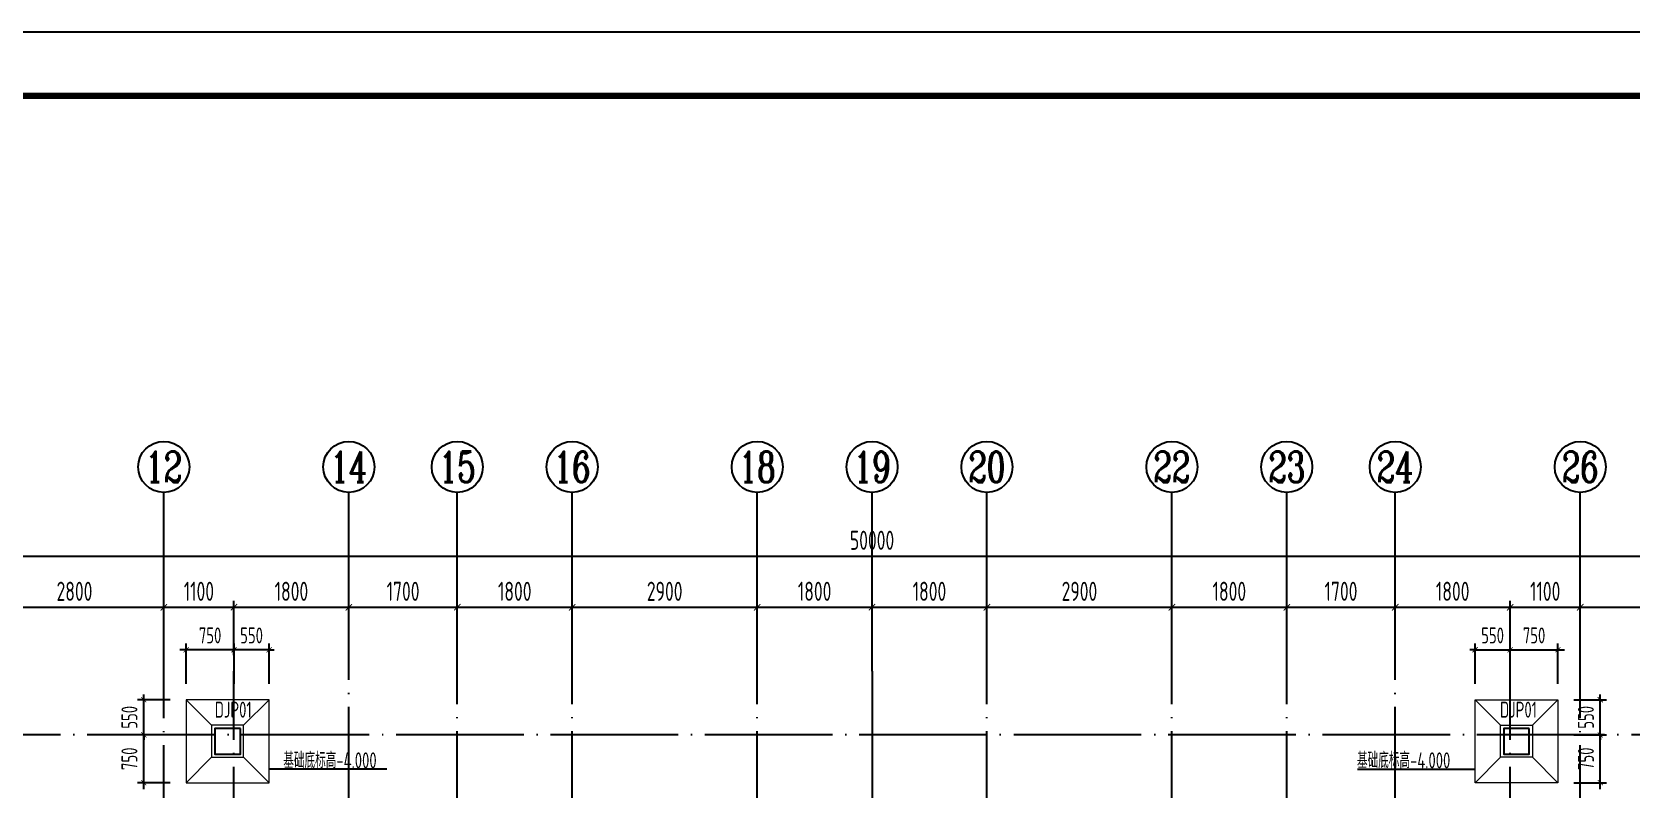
# Model space of a CAD drawing. Extents: x -668857 to 154266, y -275694 to 291306.
# Drawn here: x -414242 to -389166, y 214303 to 226182 of the extents above; entities that cross this region are included whole.
import ezdxf
from ezdxf.enums import TextEntityAlignment as Align

# ---------------------------------------------------------------- set-up
doc = ezdxf.new("R2010")
doc.units = 0
doc.header["$LTSCALE"] = 1000
doc.linetypes.add('DASH', pattern=[0.35, 0.25, -0.1])
doc.linetypes.add('DOTE', pattern=[2.42, 2, -0.2, 0.02, -0.2])
doc.layers.get('0').update_dxf_attribs({"linetype": 'CONTINUOUS'})
doc.layers.get('DEFPOINTS').update_dxf_attribs({"linetype": 'CONTINUOUS'})
for name, color, linetype in [('-TK', 7, 'CONTINUOUS'), ('A-AXIS', 1, 'CONTINUOUS'), ('A-DOTE', 10, 'DOTE'), ('AXIS_NUM', 7, 'CONTINUOUS'), ('DIM_ELEV', 3, 'CONTINUOUS'), ('S-J基础底板标注', 3, 'CONTINUOUS'), ('S-Q墙实线', 6, 'CONTINUOUS'), ('S-Q墙虚线', 6, 'DASH'), ('S-Y一般标注', 3, 'CONTINUOUS'), ('独立基础', 2, 'CONTINUOUS')]:
    doc.layers.add(name, color=color, linetype=linetype)
doc.layers.add('独基集中标注', color=7, linetype='CONTINUOUS', lineweight=18)
doc.styles.add('TSSD_Axis', font='complex.shx', dxfattribs={"width": 0.7, "bigfont": 'hztxt.shx'})
doc.styles.add('TSSD_DIMENSION', font='Tssdeng.shx', dxfattribs={"width": 0.7, "bigfont": 'tssdchn.shx'})
doc.styles.add('样式 1', font='yjkeng.shx', dxfattribs={"width": 0.7, "height": 250, "bigfont": 'yjkchn.shx'})
doc.dimstyles.new('TSSD_100_100', dxfattribs={"dimtxt": 300, "dimasz": 100, "dimexe": 100, "dimexo": 250, "dimgap": 100, "dimtad": 1, "dimdec": 0, "dimzin": 0, "dimdsep": 46, "dimtxsty": 'TSSD_DIMENSION', "dimblk": 'ARCHTICK', "dimcen": 0, "dimdle": 100, "dimclrt": 7, "dimadec": 0, "dimazin": 0, "dimtfac": 1, "dimtdec": 0, "dimtix": 1, "dimtmove": 2, "dimatfit": 3, "dimldrblk": 'ARCHTICK', "dimfxl": 0, "dimtolj": 1, "dimtzin": 0, "dimarcsym": 0})
doc.dimstyles.new('TSSD_100_100$0', dxfattribs={"dimtxt": 300, "dimasz": 80, "dimexe": 100, "dimexo": 250, "dimgap": 100, "dimtad": 1, "dimdec": 0, "dimzin": 0, "dimdsep": 46, "dimtxsty": 'TSSD_DIMENSION', "dimblk": 'ARCHTICK', "dimcen": 0, "dimdle": 100, "dimclrd": 3, "dimclre": 3, "dimclrt": 7, "dimadec": 0, "dimazin": 0, "dimtfac": 1, "dimtdec": 0, "dimtix": 1, "dimtmove": 2, "dimatfit": 3, "dimldrblk": 'ARCHTICK', "dimfxl": 0, "dimtolj": 1, "dimtzin": 0, "dimarcsym": 0})

# ---------------------------------------------------------------- blocks, each defined once
blk = doc.blocks.new('_ArchTick')
at = {"color": 0, "linetype": 'ByBlock', "const_width": 0.15}
blk.add_lwpolyline([(-0.5, -0.5), (0.5, 0.5)], dxfattribs=at)
blk = doc.blocks.new('*D802')
at = {"layer": 'DEFPOINTS', "color": 0}
for p in [(-412490, 215717), (-411826, 215717), (-411826, 215167)]:
    blk.add_point(p, dxfattribs=at)
at = {"layer": 'S-J基础底板标注', "color": 3, "lineweight": -2}
for p, q in [((-412076, 215717), (-412590, 215717)), ((-412490, 215717), (-412490, 215797)), ((-412490, 215167), (-412490, 215717)), ((-412076, 215167), (-412590, 215167)), ((-412490, 215167), (-412490, 215087))]:
    blk.add_line(p, q, dxfattribs=at)
at = {"layer": 'S-J基础底板标注', "color": 3, "lineweight": -2, "xscale": 80, "yscale": 80, "zscale": 80}
for p, rotation in [((-412490, 215717), 270), ((-412490, 215167), 90)]:
    blk.add_blockref('_ArchTick', p, dxfattribs=dict(at, rotation=rotation))
at = {"layer": 'S-J基础底板标注', "color": 7, "insert": (-412715, 215442), "char_height": 250, "attachment_point": 5, "rotation": 90, "style": 'TSSD_DIMENSION'}
blk.add_mtext('\\A1;550', dxfattribs=at)
blk = doc.blocks.new('*D808')
at = {"layer": 'DEFPOINTS', "color": 0}
for p in [(-412490, 215167), (-411826, 215167), (-411826, 214417)]:
    blk.add_point(p, dxfattribs=at)
at = {"layer": 'S-J基础底板标注', "color": 3, "lineweight": -2}
for p, q in [((-412076, 215167), (-412590, 215167)), ((-412490, 214317), (-412490, 215267)), ((-412076, 214417), (-412590, 214417))]:
    blk.add_line(p, q, dxfattribs=at)
at = {"layer": 'S-J基础底板标注', "color": 3, "lineweight": -2, "xscale": 80, "yscale": 80, "zscale": 80}
for p, rotation in [((-412490, 215167), 90), ((-412490, 214417), 270)]:
    blk.add_blockref('_ArchTick', p, dxfattribs=dict(at, rotation=rotation))
at = {"layer": 'S-J基础底板标注', "color": 7, "insert": (-412715, 214792), "char_height": 250, "attachment_point": 5, "rotation": 90, "style": 'TSSD_DIMENSION'}
blk.add_mtext('\\A1;750', dxfattribs=at)
blk = doc.blocks.new('*D809')
at = {"layer": 'DEFPOINTS', "color": 0}
for p in [(-411826, 216500), (-411826, 215717), (-411076, 215717)]:
    blk.add_point(p, dxfattribs=at)
at = {"layer": 'S-J基础底板标注', "color": 3, "lineweight": -2}
for p, q in [((-410976, 216500), (-411926, 216500)), ((-411826, 215967), (-411826, 216600)), ((-411076, 215967), (-411076, 216600))]:
    blk.add_line(p, q, dxfattribs=at)
at = {"layer": 'S-J基础底板标注', "color": 3, "lineweight": -2, "xscale": 80, "yscale": 80, "zscale": 80}
for p, rotation in [((-411826, 216500), 180.0001005255999), ((-411076, 216500), 0.0001005255999242394)]:
    blk.add_blockref('_ArchTick', p, dxfattribs=dict(at, rotation=rotation))
at = {"layer": 'S-J基础底板标注', "color": 7, "insert": (-411451, 216725), "char_height": 250, "attachment_point": 5, "rotation": 0.0001, "style": 'TSSD_DIMENSION'}
blk.add_mtext('\\A1;750', dxfattribs=at)
blk = doc.blocks.new('ts_axno')
at = {"color": 0, "linetype": 'ByBlock', "lineweight": -2}
blk.add_circle((0, 0), 0.5, dxfattribs=at)
at = {"color": 0, "linetype": 'ByBlock', "lineweight": -2, "style": 'TSSD_Axis', "width": 0.7}
blk.add_attdef('A', text='', height=0.6, dxfattribs=at).set_placement((0, 0), align=Align.MIDDLE_CENTER)
blk = doc.blocks.new('*D82')
at = {"layer": 'DEFPOINTS', "color": 0}
for p in [(18500, 22100), (15700, 21100), (18500, 21100)]:
    blk.add_point(p, dxfattribs=at)
at = {"layer": 'S-Y一般标注', "color": 0, "lineweight": -2}
for p, q in [((15600, 22100), (18600, 22100)), ((15700, 21350), (15700, 22200)), ((18500, 21350), (18500, 22200))]:
    blk.add_line(p, q, dxfattribs=at)
at = {"layer": 'S-Y一般标注', "color": 0, "lineweight": -2, "xscale": 100, "yscale": 100, "zscale": 100, "rotation": 180}
blk.add_blockref('_ArchTick', (15700, 22100), dxfattribs=at)
at = {"layer": 'S-Y一般标注', "color": 0, "lineweight": -2, "xscale": 100, "yscale": 100, "zscale": 100}
blk.add_blockref('_ArchTick', (18500, 22100), dxfattribs=at)
at = {"layer": 'S-Y一般标注', "color": 7, "insert": (17100, 22350), "char_height": 300, "attachment_point": 5, "style": 'TSSD_DIMENSION'}
blk.add_mtext('\\A1;2800', dxfattribs=at)
blk = doc.blocks.new('*D83')
at = {"layer": 'DEFPOINTS', "color": 0}
for p in [(19600, 22100), (18500, 21100), (19600, 21100)]:
    blk.add_point(p, dxfattribs=at)
at = {"layer": 'S-Y一般标注', "color": 0, "lineweight": -2}
for p, q in [((18400, 22100), (19700, 22100)), ((18500, 21350), (18500, 22200)), ((19600, 21350), (19600, 22200))]:
    blk.add_line(p, q, dxfattribs=at)
at = {"layer": 'S-Y一般标注', "color": 0, "lineweight": -2, "xscale": 100, "yscale": 100, "zscale": 100, "rotation": 180}
blk.add_blockref('_ArchTick', (18500, 22100), dxfattribs=at)
at = {"layer": 'S-Y一般标注', "color": 0, "lineweight": -2, "xscale": 100, "yscale": 100, "zscale": 100}
blk.add_blockref('_ArchTick', (19600, 22100), dxfattribs=at)
at = {"layer": 'S-Y一般标注', "color": 7, "insert": (19050, 22350), "char_height": 300, "attachment_point": 5, "style": 'TSSD_DIMENSION'}
blk.add_mtext('\\A1;1100', dxfattribs=at)
blk = doc.blocks.new('*D84')
at = {"layer": 'DEFPOINTS', "color": 0}
for p in [(23100, 22100), (21400, 21100), (23100, 21100)]:
    blk.add_point(p, dxfattribs=at)
at = {"layer": 'S-Y一般标注', "color": 0, "lineweight": -2}
for p, q in [((21300, 22100), (23200, 22100)), ((21400, 21350), (21400, 22200)), ((23100, 21350), (23100, 22200))]:
    blk.add_line(p, q, dxfattribs=at)
at = {"layer": 'S-Y一般标注', "color": 0, "lineweight": -2, "xscale": 100, "yscale": 100, "zscale": 100, "rotation": 180}
blk.add_blockref('_ArchTick', (21400, 22100), dxfattribs=at)
at = {"layer": 'S-Y一般标注', "color": 0, "lineweight": -2, "xscale": 100, "yscale": 100, "zscale": 100}
blk.add_blockref('_ArchTick', (23100, 22100), dxfattribs=at)
at = {"layer": 'S-Y一般标注', "color": 7, "insert": (22250, 22350), "char_height": 300, "attachment_point": 5, "style": 'TSSD_DIMENSION'}
blk.add_mtext('\\A1;1700', dxfattribs=at)
blk = doc.blocks.new('*D85')
at = {"layer": 'DEFPOINTS', "color": 0}
for p in [(24900, 22100), (23100, 21100), (24900, 21100)]:
    blk.add_point(p, dxfattribs=at)
at = {"layer": 'S-Y一般标注', "color": 0, "lineweight": -2}
for p, q in [((23000, 22100), (25000, 22100)), ((23100, 21350), (23100, 22200)), ((24900, 21350), (24900, 22200))]:
    blk.add_line(p, q, dxfattribs=at)
at = {"layer": 'S-Y一般标注', "color": 0, "lineweight": -2, "xscale": 100, "yscale": 100, "zscale": 100, "rotation": 180}
blk.add_blockref('_ArchTick', (23100, 22100), dxfattribs=at)
at = {"layer": 'S-Y一般标注', "color": 0, "lineweight": -2, "xscale": 100, "yscale": 100, "zscale": 100}
blk.add_blockref('_ArchTick', (24900, 22100), dxfattribs=at)
at = {"layer": 'S-Y一般标注', "color": 7, "insert": (24000, 22350), "char_height": 300, "attachment_point": 5, "style": 'TSSD_DIMENSION'}
blk.add_mtext('\\A1;1800', dxfattribs=at)
blk = doc.blocks.new('*D86')
at = {"layer": 'DEFPOINTS', "color": 0}
for p in [(27800, 22100), (24900, 21100), (27800, 21100)]:
    blk.add_point(p, dxfattribs=at)
at = {"layer": 'S-Y一般标注', "color": 0, "lineweight": -2}
for p, q in [((24800, 22100), (27900, 22100)), ((24900, 21350), (24900, 22200)), ((27800, 21350), (27800, 22200))]:
    blk.add_line(p, q, dxfattribs=at)
at = {"layer": 'S-Y一般标注', "color": 0, "lineweight": -2, "xscale": 100, "yscale": 100, "zscale": 100, "rotation": 180}
blk.add_blockref('_ArchTick', (24900, 22100), dxfattribs=at)
at = {"layer": 'S-Y一般标注', "color": 0, "lineweight": -2, "xscale": 100, "yscale": 100, "zscale": 100}
blk.add_blockref('_ArchTick', (27800, 22100), dxfattribs=at)
at = {"layer": 'S-Y一般标注', "color": 7, "insert": (26350, 22350), "char_height": 300, "attachment_point": 5, "style": 'TSSD_DIMENSION'}
blk.add_mtext('\\A1;2900', dxfattribs=at)
blk = doc.blocks.new('*D87')
at = {"layer": 'DEFPOINTS', "color": 0}
for p in [(29600, 22100), (27800, 21100), (29600, 21100)]:
    blk.add_point(p, dxfattribs=at)
at = {"layer": 'S-Y一般标注', "color": 0, "lineweight": -2}
for p, q in [((27700, 22100), (29700, 22100)), ((27800, 21350), (27800, 22200)), ((29600, 21350), (29600, 22200))]:
    blk.add_line(p, q, dxfattribs=at)
at = {"layer": 'S-Y一般标注', "color": 0, "lineweight": -2, "xscale": 100, "yscale": 100, "zscale": 100, "rotation": 180}
blk.add_blockref('_ArchTick', (27800, 22100), dxfattribs=at)
at = {"layer": 'S-Y一般标注', "color": 0, "lineweight": -2, "xscale": 100, "yscale": 100, "zscale": 100}
blk.add_blockref('_ArchTick', (29600, 22100), dxfattribs=at)
at = {"layer": 'S-Y一般标注', "color": 7, "insert": (28700, 22350), "char_height": 300, "attachment_point": 5, "style": 'TSSD_DIMENSION'}
blk.add_mtext('\\A1;1800', dxfattribs=at)
blk = doc.blocks.new('*D88')
at = {"layer": 'DEFPOINTS', "color": 0}
for p in [(31400, 22100), (29600, 21100), (31400, 21100)]:
    blk.add_point(p, dxfattribs=at)
at = {"layer": 'S-Y一般标注', "color": 0, "lineweight": -2}
for p, q in [((29500, 22100), (31500, 22100)), ((29600, 21350), (29600, 22200)), ((31400, 21350), (31400, 22200))]:
    blk.add_line(p, q, dxfattribs=at)
at = {"layer": 'S-Y一般标注', "color": 0, "lineweight": -2, "xscale": 100, "yscale": 100, "zscale": 100, "rotation": 180}
blk.add_blockref('_ArchTick', (29600, 22100), dxfattribs=at)
at = {"layer": 'S-Y一般标注', "color": 0, "lineweight": -2, "xscale": 100, "yscale": 100, "zscale": 100}
blk.add_blockref('_ArchTick', (31400, 22100), dxfattribs=at)
at = {"layer": 'S-Y一般标注', "color": 7, "insert": (30500, 22350), "char_height": 300, "attachment_point": 5, "style": 'TSSD_DIMENSION'}
blk.add_mtext('\\A1;1800', dxfattribs=at)
blk = doc.blocks.new('*D89')
at = {"layer": 'DEFPOINTS', "color": 0}
for p in [(34300, 22100), (31400, 21100), (34300, 21100)]:
    blk.add_point(p, dxfattribs=at)
at = {"layer": 'S-Y一般标注', "color": 0, "lineweight": -2}
for p, q in [((31300, 22100), (34400, 22100)), ((31400, 21350), (31400, 22200)), ((34300, 21350), (34300, 22200))]:
    blk.add_line(p, q, dxfattribs=at)
at = {"layer": 'S-Y一般标注', "color": 0, "lineweight": -2, "xscale": 100, "yscale": 100, "zscale": 100, "rotation": 180}
blk.add_blockref('_ArchTick', (31400, 22100), dxfattribs=at)
at = {"layer": 'S-Y一般标注', "color": 0, "lineweight": -2, "xscale": 100, "yscale": 100, "zscale": 100}
blk.add_blockref('_ArchTick', (34300, 22100), dxfattribs=at)
at = {"layer": 'S-Y一般标注', "color": 7, "insert": (32850, 22350), "char_height": 300, "attachment_point": 5, "style": 'TSSD_DIMENSION'}
blk.add_mtext('\\A1;2900', dxfattribs=at)
blk = doc.blocks.new('*D90')
at = {"layer": 'DEFPOINTS', "color": 0}
for p in [(36100, 22100), (34300, 21100), (36100, 21100)]:
    blk.add_point(p, dxfattribs=at)
at = {"layer": 'S-Y一般标注', "color": 0, "lineweight": -2}
for p, q in [((34200, 22100), (36200, 22100)), ((34300, 21350), (34300, 22200)), ((36100, 21350), (36100, 22200))]:
    blk.add_line(p, q, dxfattribs=at)
at = {"layer": 'S-Y一般标注', "color": 0, "lineweight": -2, "xscale": 100, "yscale": 100, "zscale": 100, "rotation": 180}
blk.add_blockref('_ArchTick', (34300, 22100), dxfattribs=at)
at = {"layer": 'S-Y一般标注', "color": 0, "lineweight": -2, "xscale": 100, "yscale": 100, "zscale": 100}
blk.add_blockref('_ArchTick', (36100, 22100), dxfattribs=at)
at = {"layer": 'S-Y一般标注', "color": 7, "insert": (35200, 22350), "char_height": 300, "attachment_point": 5, "style": 'TSSD_DIMENSION'}
blk.add_mtext('\\A1;1800', dxfattribs=at)
blk = doc.blocks.new('*D91')
at = {"layer": 'DEFPOINTS', "color": 0}
for p in [(37800, 22100), (36100, 21100), (37800, 21100)]:
    blk.add_point(p, dxfattribs=at)
at = {"layer": 'S-Y一般标注', "color": 0, "lineweight": -2}
for p, q in [((36000, 22100), (37900, 22100)), ((36100, 21350), (36100, 22200)), ((37800, 21350), (37800, 22200))]:
    blk.add_line(p, q, dxfattribs=at)
at = {"layer": 'S-Y一般标注', "color": 0, "lineweight": -2, "xscale": 100, "yscale": 100, "zscale": 100, "rotation": 180}
blk.add_blockref('_ArchTick', (36100, 22100), dxfattribs=at)
at = {"layer": 'S-Y一般标注', "color": 0, "lineweight": -2, "xscale": 100, "yscale": 100, "zscale": 100}
blk.add_blockref('_ArchTick', (37800, 22100), dxfattribs=at)
at = {"layer": 'S-Y一般标注', "color": 7, "insert": (36950, 22350), "char_height": 300, "attachment_point": 5, "style": 'TSSD_DIMENSION'}
blk.add_mtext('\\A1;1700', dxfattribs=at)
blk = doc.blocks.new('*D92')
at = {"layer": 'DEFPOINTS', "color": 0}
for p in [(40700, 22100), (39600, 21100), (40700, 21100)]:
    blk.add_point(p, dxfattribs=at)
at = {"layer": 'S-Y一般标注', "color": 0, "lineweight": -2}
for p, q in [((39500, 22100), (40800, 22100)), ((39600, 21350), (39600, 22200)), ((40700, 21350), (40700, 22200))]:
    blk.add_line(p, q, dxfattribs=at)
at = {"layer": 'S-Y一般标注', "color": 0, "lineweight": -2, "xscale": 100, "yscale": 100, "zscale": 100, "rotation": 180}
blk.add_blockref('_ArchTick', (39600, 22100), dxfattribs=at)
at = {"layer": 'S-Y一般标注', "color": 0, "lineweight": -2, "xscale": 100, "yscale": 100, "zscale": 100}
blk.add_blockref('_ArchTick', (40700, 22100), dxfattribs=at)
at = {"layer": 'S-Y一般标注', "color": 7, "insert": (40150, 22350), "char_height": 300, "attachment_point": 5, "style": 'TSSD_DIMENSION'}
blk.add_mtext('\\A1;1100', dxfattribs=at)
blk = doc.blocks.new('*D93')
at = {"layer": 'DEFPOINTS', "color": 0}
for p in [(43500, 22100), (40700, 21100), (43500, 21100)]:
    blk.add_point(p, dxfattribs=at)
at = {"layer": 'S-Y一般标注', "color": 0, "lineweight": -2}
for p, q in [((40600, 22100), (43600, 22100)), ((40700, 21350), (40700, 22200)), ((43500, 21350), (43500, 22200))]:
    blk.add_line(p, q, dxfattribs=at)
at = {"layer": 'S-Y一般标注', "color": 0, "lineweight": -2, "xscale": 100, "yscale": 100, "zscale": 100, "rotation": 180}
blk.add_blockref('_ArchTick', (40700, 22100), dxfattribs=at)
at = {"layer": 'S-Y一般标注', "color": 0, "lineweight": -2, "xscale": 100, "yscale": 100, "zscale": 100}
blk.add_blockref('_ArchTick', (43500, 22100), dxfattribs=at)
at = {"layer": 'S-Y一般标注', "color": 7, "insert": (42100, 22350), "char_height": 300, "attachment_point": 5, "style": 'TSSD_DIMENSION'}
blk.add_mtext('\\A1;2800', dxfattribs=at)
blk = doc.blocks.new('*D99')
at = {"layer": 'DEFPOINTS', "color": 0}
for p in [(54600, 22900), (4600, 21100), (54600, 21100)]:
    blk.add_point(p, dxfattribs=at)
at = {"layer": 'S-Y一般标注', "color": 0, "lineweight": -2}
for p, q in [((4500, 22900), (54700, 22900)), ((4600, 21350), (4600, 23000)), ((54600, 21350), (54600, 23000))]:
    blk.add_line(p, q, dxfattribs=at)
at = {"layer": 'S-Y一般标注', "color": 0, "lineweight": -2, "xscale": 100, "yscale": 100, "zscale": 100, "rotation": 180}
blk.add_blockref('_ArchTick', (4600, 22900), dxfattribs=at)
at = {"layer": 'S-Y一般标注', "color": 0, "lineweight": -2, "xscale": 100, "yscale": 100, "zscale": 100}
blk.add_blockref('_ArchTick', (54600, 22900), dxfattribs=at)
at = {"layer": 'S-Y一般标注', "color": 7, "insert": (29600, 23150), "char_height": 300, "attachment_point": 5, "style": 'TSSD_DIMENSION'}
blk.add_mtext('\\A1;50000', dxfattribs=at)
blk = doc.blocks.new('*D113')
at = {"layer": 'DEFPOINTS', "color": 0}
for p in [(21400, 22100), (19600, 21100), (21400, 21100)]:
    blk.add_point(p, dxfattribs=at)
at = {"layer": 'S-Y一般标注', "color": 0, "lineweight": -2}
for p, q in [((19500, 22100), (21500, 22100)), ((19600, 21350), (19600, 22200)), ((21400, 21350), (21400, 22200))]:
    blk.add_line(p, q, dxfattribs=at)
at = {"layer": 'S-Y一般标注', "color": 0, "lineweight": -2, "xscale": 100, "yscale": 100, "zscale": 100, "rotation": 180}
blk.add_blockref('_ArchTick', (19600, 22100), dxfattribs=at)
at = {"layer": 'S-Y一般标注', "color": 0, "lineweight": -2, "xscale": 100, "yscale": 100, "zscale": 100}
blk.add_blockref('_ArchTick', (21400, 22100), dxfattribs=at)
at = {"layer": 'S-Y一般标注', "color": 7, "insert": (20500, 22350), "char_height": 300, "attachment_point": 5, "style": 'TSSD_DIMENSION'}
blk.add_mtext('\\A1;1800', dxfattribs=at)
blk = doc.blocks.new('*D114')
at = {"layer": 'DEFPOINTS', "color": 0}
for p in [(39600, 22100), (37800, 21100), (39600, 21100)]:
    blk.add_point(p, dxfattribs=at)
at = {"layer": 'S-Y一般标注', "color": 0, "lineweight": -2}
for p, q in [((37700, 22100), (39700, 22100)), ((37800, 21350), (37800, 22200)), ((39600, 21350), (39600, 22200))]:
    blk.add_line(p, q, dxfattribs=at)
at = {"layer": 'S-Y一般标注', "color": 0, "lineweight": -2, "xscale": 100, "yscale": 100, "zscale": 100, "rotation": 180}
blk.add_blockref('_ArchTick', (37800, 22100), dxfattribs=at)
at = {"layer": 'S-Y一般标注', "color": 0, "lineweight": -2, "xscale": 100, "yscale": 100, "zscale": 100}
blk.add_blockref('_ArchTick', (39600, 22100), dxfattribs=at)
at = {"layer": 'S-Y一般标注', "color": 7, "insert": (38700, 22350), "char_height": 300, "attachment_point": 5, "style": 'TSSD_DIMENSION'}
blk.add_mtext('\\A1;1800', dxfattribs=at)
blk = doc.blocks.new('*D519')
at = {"layer": 'DEFPOINTS', "color": 0}
for p in [(-411076, 216500), (-411076, 215717), (-410526, 215717)]:
    blk.add_point(p, dxfattribs=at)
at = {"layer": 'S-J基础底板标注', "color": 3, "lineweight": -2}
for p, q in [((-411076, 216500), (-411156, 216500)), ((-411076, 215967), (-411076, 216600)), ((-410526, 216500), (-411076, 216500)), ((-410526, 215967), (-410526, 216600)), ((-410526, 216500), (-410446, 216500))]:
    blk.add_line(p, q, dxfattribs=at)
at = {"layer": 'S-J基础底板标注', "color": 3, "lineweight": -2, "xscale": 80, "yscale": 80, "zscale": 80}
for p, rotation in [((-411076, 216500), 9.79142313108415e-05), ((-410526, 216500), 180.0000979142313)]:
    blk.add_blockref('_ArchTick', p, dxfattribs=dict(at, rotation=rotation))
at = {"layer": 'S-J基础底板标注', "color": 7, "insert": (-410801, 216725), "char_height": 250, "attachment_point": 5, "rotation": 0.0001, "style": 'TSSD_DIMENSION'}
blk.add_mtext('\\A1;550', dxfattribs=at)
blk = doc.blocks.new('A1')
blk.add_lwpolyline([(0, 59400), (0, 0), (84100, 0), (84100, 59400)], close=True)
at = {"const_width": 100}
blk.add_lwpolyline([(2500, 58400), (2500, 1000), (83100, 1000), (83100, 58400)], close=True, dxfattribs=at)
blk = doc.blocks.new('20210824.17211196')
at = {"layer": 'S-Q墙虚线', "linetype": 'ByBlock'}
for points in [[(112442, 73029), (112042, 73029), (112042, 72629), (112442, 72629)], [(132642, 73029), (132242, 73029), (132242, 72629), (132642, 72629)]]:
    blk.add_lwpolyline(points, close=True, dxfattribs=at)
blk = doc.blocks.new('*D914')
at = {"layer": 'DEFPOINTS', "color": 0}
for p in [(-390326, 215717), (-389663, 215717), (-390326, 215167)]:
    blk.add_point(p, dxfattribs=at)
at = {"layer": 'S-J基础底板标注', "color": 3, "lineweight": -2}
for p, q in [((-390076, 215717), (-389563, 215717)), ((-389663, 215717), (-389663, 215797)), ((-389663, 215167), (-389663, 215717)), ((-390076, 215167), (-389563, 215167)), ((-389663, 215167), (-389663, 215087))]:
    blk.add_line(p, q, dxfattribs=at)
at = {"layer": 'S-J基础底板标注', "color": 3, "lineweight": -2, "xscale": 80, "yscale": 80, "zscale": 80}
for p, rotation in [((-389663, 215717), 270), ((-389663, 215167), 90)]:
    blk.add_blockref('_ArchTick', p, dxfattribs=dict(at, rotation=rotation))
at = {"layer": 'S-J基础底板标注', "color": 7, "insert": (-389888, 215442), "char_height": 250, "attachment_point": 5, "rotation": 90, "style": 'TSSD_DIMENSION'}
blk.add_mtext('\\A1;550', dxfattribs=at)
blk = doc.blocks.new('*D920')
at = {"layer": 'DEFPOINTS', "color": 0}
for p in [(-390326, 215167), (-389663, 215167), (-390326, 214417)]:
    blk.add_point(p, dxfattribs=at)
at = {"layer": 'S-J基础底板标注', "color": 3, "lineweight": -2}
for p, q in [((-390076, 215167), (-389563, 215167)), ((-389663, 214317), (-389663, 215267)), ((-390076, 214417), (-389563, 214417))]:
    blk.add_line(p, q, dxfattribs=at)
at = {"layer": 'S-J基础底板标注', "color": 3, "lineweight": -2, "xscale": 80, "yscale": 80, "zscale": 80}
for p, rotation in [((-389663, 215167), 90), ((-389663, 214417), 270)]:
    blk.add_blockref('_ArchTick', p, dxfattribs=dict(at, rotation=rotation))
at = {"layer": 'S-J基础底板标注', "color": 7, "insert": (-389888, 214792), "char_height": 250, "attachment_point": 5, "rotation": 90, "style": 'TSSD_DIMENSION'}
blk.add_mtext('\\A1;750', dxfattribs=at)
blk = doc.blocks.new('*D921')
at = {"layer": 'DEFPOINTS', "color": 0}
for p in [(-390326, 216500), (-391076, 215717), (-390326, 215717)]:
    blk.add_point(p, dxfattribs=at)
at = {"layer": 'S-J基础底板标注', "color": 3, "lineweight": -2}
for p, q in [((-391176, 216500), (-390226, 216500)), ((-391076, 215967), (-391076, 216600)), ((-390326, 215967), (-390326, 216600))]:
    blk.add_line(p, q, dxfattribs=at)
at = {"layer": 'S-J基础底板标注', "color": 3, "lineweight": -2, "xscale": 80, "yscale": 80, "zscale": 80}
for p, rotation in [((-391076, 216500), 179.9998994744001), ((-390326, 216500), 359.9998994744001)]:
    blk.add_blockref('_ArchTick', p, dxfattribs=dict(at, rotation=rotation))
at = {"layer": 'S-J基础底板标注', "color": 7, "insert": (-390701, 216725), "char_height": 250, "attachment_point": 5, "rotation": 359.9999, "style": 'TSSD_DIMENSION'}
blk.add_mtext('\\A1;750', dxfattribs=at)
blk = doc.blocks.new('*D926')
at = {"layer": 'DEFPOINTS', "color": 0}
for p in [(-391076, 216500), (-391626, 215717), (-391076, 215717)]:
    blk.add_point(p, dxfattribs=at)
at = {"layer": 'S-J基础底板标注', "color": 3, "lineweight": -2}
for p, q in [((-391626, 216500), (-391706, 216500)), ((-391626, 215967), (-391626, 216600)), ((-391626, 216500), (-391076, 216500)), ((-391076, 215967), (-391076, 216600)), ((-391076, 216500), (-390996, 216500))]:
    blk.add_line(p, q, dxfattribs=at)
at = {"layer": 'S-J基础底板标注', "color": 3, "lineweight": -2, "xscale": 80, "yscale": 80, "zscale": 80}
for p, rotation in [((-391626, 216500), 359.9999020857687), ((-391076, 216500), 179.9999020857687)]:
    blk.add_blockref('_ArchTick', p, dxfattribs=dict(at, rotation=rotation))
at = {"layer": 'S-J基础底板标注', "color": 7, "insert": (-391351, 216725), "char_height": 250, "attachment_point": 5, "rotation": 359.9999, "style": 'TSSD_DIMENSION'}
blk.add_mtext('\\A1;550', dxfattribs=at)
blk = doc.blocks.new('20210726.16350016')
at = {"layer": 'A-AXIS'}
for p, q in [((18500, 21100), (18500, 23900)), ((21400, 21100), (21400, 23900)), ((23100, 21100), (23100, 23900)), ((24900, 21100), (24900, 23900)), ((27800, 21100), (27800, 23900)), ((29600, 21100), (29600, 23900)), ((31400, 21100), (31400, 23900)), ((34300, 21100), (34300, 23900)), ((36100, 21100), (36100, 23900)), ((37800, 21100), (37800, 23900)), ((40700, 21100), (40700, 23900))]:
    blk.add_line(p, q, dxfattribs=at)
at = {"layer": 'A-DOTE'}
for p, q in [((18500, 13100.3), (18500, 21100)), ((19600, 17600), (19600, 21100)), ((21400, 13700), (21400, 21100)), ((23100, 10900), (23100, 21100)), ((24900, 10900), (24900, 21100)), ((27800, 10900), (27800, 21100)), ((29600, 21100), (29600, 3600)), ((31400, 10900), (31400, 21100)), ((34300, 10900), (34300, 21100)), ((36100, 10900), (36100, 21100)), ((37800, 13700), (37800, 21100)), ((39600, 17600), (39600, 21100)), ((40700, 13100.3), (40700, 21100)), ((55600, 20100), (3600, 20100))]:
    blk.add_line(p, q, dxfattribs=at)
at = {"layer": 'A-AXIS'}
ref = blk.add_blockref('ts_axno', (18500, 24300), dxfattribs=dict(at, xscale=800, yscale=800, zscale=800))
ref.add_attrib('7', '12', dxfattribs={"layer": 'AXIS_NUM', "height": 480, "style": 'TSSD_Axis', "width": 0.7}).set_placement((18500, 24300), align=Align.MIDDLE_CENTER)
ref = blk.add_blockref('ts_axno', (21400, 24300), dxfattribs=dict(at, xscale=800, yscale=800, zscale=800))
ref.add_attrib('8', '14', dxfattribs={"layer": 'AXIS_NUM', "height": 480, "style": 'TSSD_Axis', "width": 0.7}).set_placement((21400, 24300), align=Align.MIDDLE_CENTER)
ref = blk.add_blockref('ts_axno', (23100, 24300), dxfattribs=dict(at, xscale=800, yscale=800, zscale=800))
ref.add_attrib('9', '15', dxfattribs={"layer": 'AXIS_NUM', "height": 480, "style": 'TSSD_Axis', "width": 0.7}).set_placement((23100, 24300), align=Align.MIDDLE_CENTER)
ref = blk.add_blockref('ts_axno', (24900, 24300), dxfattribs=dict(at, xscale=800, yscale=800, zscale=800))
ref.add_attrib('10', '16', dxfattribs={"layer": 'AXIS_NUM', "height": 480, "style": 'TSSD_Axis', "width": 0.7}).set_placement((24900, 24300), align=Align.MIDDLE_CENTER)
ref = blk.add_blockref('ts_axno', (27800, 24300), dxfattribs=dict(at, xscale=800, yscale=800, zscale=800))
ref.add_attrib('11', '18', dxfattribs={"layer": 'AXIS_NUM', "height": 480, "style": 'TSSD_Axis', "width": 0.7}).set_placement((27800, 24300), align=Align.MIDDLE_CENTER)
ref = blk.add_blockref('ts_axno', (29600, 24300), dxfattribs=dict(at, xscale=800, yscale=800, zscale=800))
ref.add_attrib('12', '19', dxfattribs={"layer": 'AXIS_NUM', "height": 480, "style": 'TSSD_Axis', "width": 0.7}).set_placement((29600, 24300), align=Align.MIDDLE_CENTER)
ref = blk.add_blockref('ts_axno', (31400, 24300), dxfattribs=dict(at, xscale=800, yscale=800, zscale=800))
ref.add_attrib('13', '20', dxfattribs={"layer": 'AXIS_NUM', "height": 480, "style": 'TSSD_Axis', "width": 0.7}).set_placement((31400, 24300), align=Align.MIDDLE_CENTER)
ref = blk.add_blockref('ts_axno', (34300, 24300), dxfattribs=dict(at, xscale=800, yscale=800, zscale=800))
ref.add_attrib('14', '22', dxfattribs={"layer": 'AXIS_NUM', "height": 480, "style": 'TSSD_Axis', "width": 0.7}).set_placement((34300, 24300), align=Align.MIDDLE_CENTER)
ref = blk.add_blockref('ts_axno', (36100, 24300), dxfattribs=dict(at, xscale=800, yscale=800, zscale=800))
ref.add_attrib('15', '23', dxfattribs={"layer": 'AXIS_NUM', "height": 480, "style": 'TSSD_Axis', "width": 0.7}).set_placement((36100, 24300), align=Align.MIDDLE_CENTER)
ref = blk.add_blockref('ts_axno', (37800, 24300), dxfattribs=dict(at, xscale=800, yscale=800, zscale=800))
ref.add_attrib('16', '24', dxfattribs={"layer": 'AXIS_NUM', "height": 480, "style": 'TSSD_Axis', "width": 0.7}).set_placement((37800, 24300), align=Align.MIDDLE_CENTER)
ref = blk.add_blockref('ts_axno', (40700, 24300), dxfattribs=dict(at, xscale=800, yscale=800, zscale=800))
ref.add_attrib('17', '26', dxfattribs={"layer": 'AXIS_NUM', "height": 480, "style": 'TSSD_Axis', "width": 0.7}).set_placement((40700, 24300), align=Align.MIDDLE_CENTER)
at = {"layer": 'S-Y一般标注'}
for base, p1, p2, picture, middle in [((54600, 22900), (4600, 21100), (54600, 21100), '*D99', (29600, 23150)), ((18500, 22100), (15700, 21100), (18500, 21100), '*D82', (17100, 22350)), ((19600, 22100), (18500, 21100), (19600, 21100), '*D83', (19050, 22350)), ((21400, 22100), (19600, 21100), (21400, 21100), '*D113', (20500, 22350)), ((23100, 22100), (21400, 21100), (23100, 21100), '*D84', (22250, 22350)), ((24900, 22100), (23100, 21100), (24900, 21100), '*D85', (24000, 22350)), ((27800, 22100), (24900, 21100), (27800, 21100), '*D86', (26350, 22350)), ((29600, 22100), (27800, 21100), (29600, 21100), '*D87', (28700, 22350)), ((31400, 22100), (29600, 21100), (31400, 21100), '*D88', (30500, 22350)), ((34300, 22100), (31400, 21100), (34300, 21100), '*D89', (32850, 22350)), ((36100, 22100), (34300, 21100), (36100, 21100), '*D90', (35200, 22350)), ((37800, 22100), (36100, 21100), (37800, 21100), '*D91', (36950, 22350)), ((39600, 22100), (37800, 21100), (39600, 21100), '*D114', (38700, 22350)), ((40700, 22100), (39600, 21100), (40700, 21100), '*D92', (40150, 22350)), ((43500, 22100), (40700, 21100), (43500, 21100), '*D93', (42100, 22350))]:
    dim = blk.add_linear_dim(base=base, p1=p1, p2=p2, dimstyle='TSSD_100_100', dxfattribs=at)
    dim.commit()
    dim.dimension.update_dxf_attribs({"geometry": picture, "text_midpoint": middle})

msp = doc.modelspace()

# ---------------------------------------------------------------- linework, layer by layer
at = {"layer": 'DIM_ELEV'}
for p, q in [((-408683.5, 214628.35), (-410526.23, 214628.35)), ((-393468.97, 214628.35), (-391626.23, 214628.35))]:
    msp.add_line(p, q, dxfattribs=at)
at = {"layer": '独立基础', "lineweight": 18}
for p, q in [((-411826.24, 215716.68), (-411426.24, 215316.68)), ((-410526.24, 215716.68), (-410926.24, 215316.68)), ((-391626.22, 215716.68), (-391226.22, 215316.68)), ((-390326.22, 215716.68), (-390726.22, 215316.68)), ((-411826.24, 214416.68), (-411426.24, 214816.68)), ((-410526.24, 214416.68), (-410926.24, 214816.68)), ((-391626.22, 214416.68), (-391226.22, 214816.68)), ((-390326.22, 214416.68), (-390726.22, 214816.68))]:
    msp.add_line(p, q, dxfattribs=at)
for points in [[(-410526.24, 215716.68), (-411826.24, 215716.68), (-411826.24, 214416.68), (-410526.24, 214416.68)], [(-391626.22, 215716.68), (-390326.22, 215716.68), (-390326.22, 214416.68), (-391626.22, 214416.68)], [(-410926.24, 215316.68), (-411426.24, 215316.68), (-411426.24, 214816.68), (-410926.24, 214816.68)], [(-391226.22, 215316.68), (-390726.22, 215316.68), (-390726.22, 214816.68), (-391226.22, 214816.68)]]:
    msp.add_lwpolyline(points, close=True, dxfattribs=at)

# ---------------------------------------------------------------- block references
at = {"layer": '-TK'}
msp.add_blockref('A1', (-440684.71, 166782.28), dxfattribs=at)
at = {"layer": 'A-DOTE'}
msp.add_blockref('20210726.16350016', (-430676.23, 195066.61), dxfattribs=at)
at = {"layer": 'S-Q墙实线'}
msp.add_blockref('20210824.17211196', (-523418.53, 142237.67), dxfattribs=at)

# ---------------------------------------------------------------- texts
at = {"layer": '独基集中标注', "style": '样式 1', "width": 0.7}
for p in [(-411378.62, 215686.54), (-391234.91, 215686.54)]:
    msp.add_text('DJ%%142P%%14301', height=250, dxfattribs=at).set_placement(p, align=Align.TOP_LEFT)
for p in [(-410303.14, 214642.69), (-393475.73, 214642.69)]:
    msp.add_text('基础底标高-4.000', height=250, dxfattribs=at).set_placement(p)

# ---------------------------------------------------------------- dimensions: what is measured, and where the dimension line sits
at = {"layer": 'S-J基础底板标注'}
for p1, p2, distance, picture, middle in [((-411076.23, 215716.68), (-411826.24, 215716.68), -782.91, '*D809', (-411451.24, 216724.59)), ((-410526.24, 215716.68), (-411076.23, 215716.68), -782.91, '*D519', (-410801.24, 216724.59)), ((-391626.22, 215716.68), (-391076.23, 215716.68), 782.91, '*D926', (-391351.23, 216724.59)), ((-391076.23, 215716.68), (-390326.22, 215716.68), 782.91, '*D921', (-390701.23, 216724.59)), ((-411826.24, 215166.68), (-411826.24, 215716.68), 663.65, '*D802', (-412714.89, 215441.68)), ((-390326.22, 215166.68), (-390326.22, 215716.68), -663.65, '*D914', (-389887.57, 215441.68)), ((-411826.24, 214416.68), (-411826.24, 215166.68), 663.65, '*D808', (-412714.89, 214791.68)), ((-390326.22, 214416.68), (-390326.22, 215166.68), -663.65, '*D920', (-389887.57, 214791.68))]:
    dim = msp.add_aligned_dim(p1=p1, p2=p2, distance=distance, dimstyle='TSSD_100_100$0', override={"dimtxt": 250}, dxfattribs=at)
    dim.commit()
    dim.dimension.update_dxf_attribs({"geometry": picture, "text_midpoint": middle})

doc.saveas('drawing.dxf')
